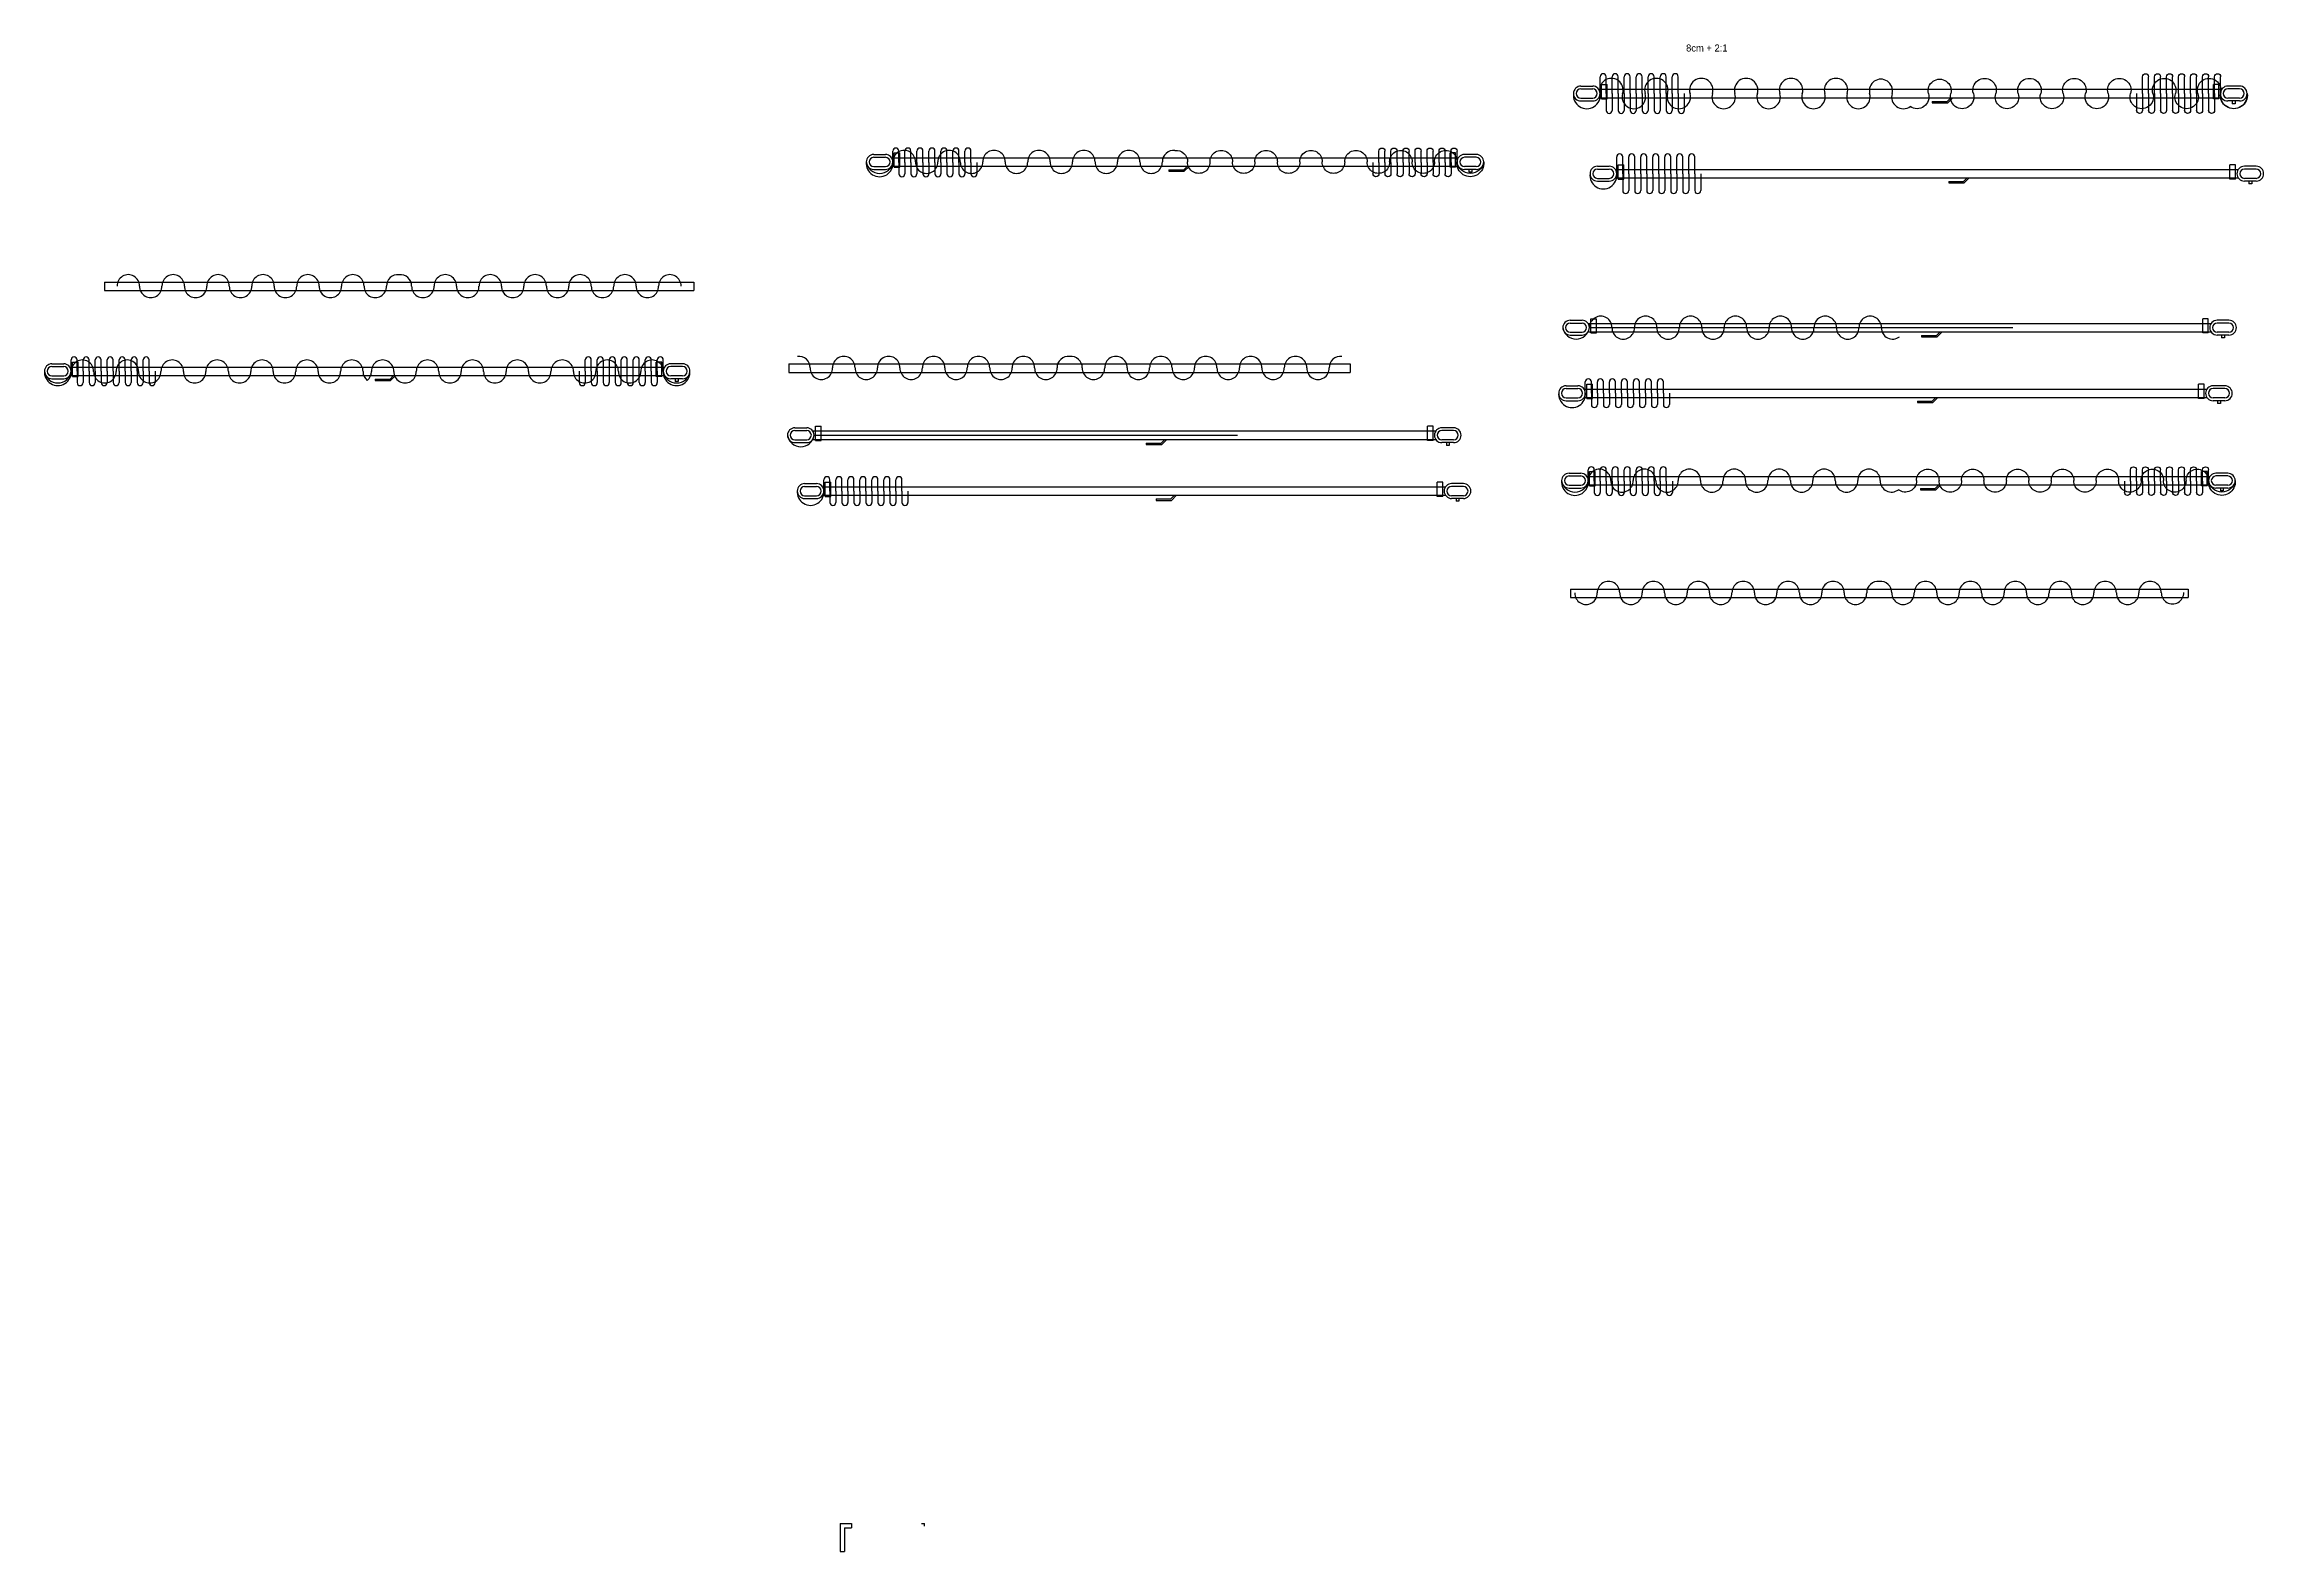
# Model space of a CAD drawing. Header units: millimetres. Extents: x -191 to 6553, y -2393 to 721.
# Drawn here: x -191 to 600, y -20 to 517 of the extents above; entities that cross this region are included whole.
import ezdxf

# ---------------------------------------------------------------- set-up
doc = ezdxf.new("R2010")
doc.units = ezdxf.units.MM

# ---------------------------------------------------------------- blocks, each defined once
blk = doc.blocks.new('Z$W@#11703')
for p, q in [((2.65, 6.3), (6.85, 6.3)), ((2.65, 5.3), (6.85, 5.3)), ((2.65, 2), (6.85, 2)), ((2.65, 1), (6.85, 1)), ((9.03, 5.15), (230.97, 5.15)), ((9.03, 2.15), (230.97, 2.15)), ((10, 1.75), (10, 6.85)), ((10, 6.85), (12, 6.85)), ((10, 1.75), (12, 1.75)), ((12, 1.75), (12, 6.85)), ((127.85, 0.85), (133.12, 0.85)), ((127.85, 0.85), (127.85, 0.35)), ((127.85, 0.35), (133.33, 0.35)), ((133.12, 0.85), (134.42, 2.15)), ((133.33, 0.35), (135.13, 2.15)), ((228, 1.75), (228, 6.85)), ((230, 6.85), (228, 6.85)), ((230, 1.75), (228, 1.75)), ((230, 1.75), (230, 6.85)), ((237.35, 6.3), (233.15, 6.3)), ((237.35, 5.3), (233.15, 5.3)), ((237.35, 2), (233.15, 2)), ((237.35, 1), (233.15, 1)), ((234.75, 1), (234.75, 0)), ((235.75, 0), (234.75, 0)), ((235.75, 1), (235.75, 0))]:
    blk.add_line(p, q)
for centre, radius, start, end in [((2.65, 3.65), 2.65, 90, 270), ((2.65, 3.65), 1.65, 90, 270), ((6.85, 3.65), 2.65, 270, 90), ((6.85, 3.65), 1.65, 270, 90), ((233.15, 3.65), 2.65, 90, 270), ((233.15, 3.65), 1.65, 90, 270), ((237.35, 3.65), 2.65, 270, 90), ((237.35, 3.65), 1.65, 270, 90)]:
    blk.add_arc(centre, radius, start, end)
blk = doc.blocks.new('Z$W@#20927')
for p, q in [((2.65, 6.3), (6.85, 6.3)), ((2.65, 5.3), (6.85, 5.3)), ((2.65, 2), (6.85, 2)), ((2.65, 1), (6.85, 1)), ((9.03, 5.15), (230.97, 5.15)), ((9.03, 2.15), (230.97, 2.15)), ((10, 1.75), (10, 6.85)), ((10, 6.85), (12, 6.85)), ((10, 1.75), (12, 1.75)), ((12, 1.75), (12, 6.85)), ((127.85, 0.85), (133.12, 0.85)), ((127.85, 0.85), (127.85, 0.35)), ((127.85, 0.35), (133.33, 0.35)), ((133.12, 0.85), (134.42, 2.15)), ((133.33, 0.35), (135.13, 2.15)), ((228, 1.75), (228, 6.85)), ((230, 6.85), (228, 6.85)), ((230, 1.75), (228, 1.75)), ((230, 1.75), (230, 6.85)), ((237.35, 6.3), (233.15, 6.3)), ((237.35, 5.3), (233.15, 5.3)), ((237.35, 2), (233.15, 2)), ((237.35, 1), (233.15, 1)), ((234.75, 1), (234.75, 0)), ((235.75, 0), (234.75, 0)), ((235.75, 1), (235.75, 0))]:
    blk.add_line(p, q)
for centre, radius, start, end in [((2.65, 3.65), 2.65, 90, 270), ((2.65, 3.65), 1.65, 90, 270), ((6.85, 3.65), 2.65, 270, 90), ((6.85, 3.65), 1.65, 270, 90), ((233.15, 3.65), 2.65, 90, 270), ((233.15, 3.65), 1.65, 90, 270), ((237.35, 3.65), 2.65, 270, 90), ((237.35, 3.65), 1.65, 270, 90)]:
    blk.add_arc(centre, radius, start, end)
blk = doc.blocks.new('Z$W@#32586')
for centre, radius, start, end in [((13.56, 6.62), 4.18, 343.05771, 196.94229), ((29.56, 6.62), 4.18, 343.05771, 196.94229), ((45.56, 6.62), 4.18, 343.05771, 196.94229), ((61.56, 6.62), 4.18, 343.05771, 196.94229), ((77.56, 6.62), 4.18, 343.05771, 196.94229), ((93.56, 6.62), 4.18, 343.05771, 196.94229), ((109.56, 6.38), 4.12, 346.21515, 193.78485), ((4.8, 4.8), 4.8, 172.78526, 7.21474), ((21.56, 4.18), 4.18, 163.05771, 16.94229), ((37.56, 4.18), 4.18, 163.05771, 16.94229), ((53.56, 4.18), 4.18, 163.05771, 16.94229), ((69.56, 4.18), 4.18, 163.05771, 16.94229), ((85.56, 4.18), 4.18, 163.05771, 16.94229), ((101.56, 4.18), 4.18, 163.05771, 16.94229), ((117.56, 4.18), 4.18, 163.05771, 306.3932)]:
    blk.add_arc(centre, radius, start, end)
blk = doc.blocks.new('Z$W@#9976')
for p, q in [((9.54, 7.07), (9.54, 13.07)), ((11.68, 7.07), (11.68, 13.07)), ((13.82, 7.07), (13.82, 13.07)), ((15.96, 7.07), (15.96, 13.07)), ((18.1, 7.07), (18.1, 13.07)), ((20.24, 7.07), (20.24, 13.07)), ((22.38, 7.07), (22.38, 13.07)), ((24.52, 7.07), (24.52, 13.07)), ((26.66, 7.07), (26.66, 13.07)), ((28.8, 7.07), (28.8, 13.07)), ((30.94, 7.07), (30.94, 13.07)), ((33.08, 7.07), (33.08, 13.07)), ((35.22, 7.07), (35.22, 13.07)), ((37.36, 7.07), (37.36, 13.07)), ((11.68, 7.07), (11.68, 1.07)), ((13.82, 7.07), (13.82, 1.07)), ((15.96, 7.07), (15.96, 1.07)), ((18.1, 7.07), (18.1, 1.07)), ((20.24, 7.07), (20.24, 1.07)), ((22.38, 7.07), (22.38, 1.07)), ((24.52, 7.07), (24.52, 1.07)), ((26.66, 7.07), (26.66, 1.07)), ((28.8, 7.07), (28.8, 1.07)), ((30.94, 7.07), (30.94, 1.07)), ((33.08, 7.07), (33.08, 1.07)), ((35.22, 7.07), (35.22, 1.07)), ((37.36, 7.07), (37.36, 1.07)), ((39.5, 7.07), (39.5, 1.07))]:
    blk.add_line(p, q)
for centre, radius, start, end in [((10.61, 13.07), 1.07, 0, 180), ((14.89, 13.07), 1.07, 0, 180), ((19.17, 13.07), 1.07, 0, 180), ((23.45, 13.07), 1.07, 0, 180), ((27.73, 13.07), 1.07, 0, 180), ((32.01, 13.07), 1.07, 0, 180), ((36.29, 13.07), 1.07, 0, 180), ((4.8, 6.47), 4.8, 172.78526, 7.21474), ((12.75, 1.07), 1.07, 180, 0), ((17.03, 1.07), 1.07, 180, 0), ((21.31, 1.07), 1.07, 180, 0), ((25.59, 1.07), 1.07, 180, 0), ((29.87, 1.07), 1.07, 180, 0), ((34.15, 1.07), 1.07, 180, 0), ((38.43, 1.07), 1.07, 180, 0)]:
    blk.add_arc(centre, radius, start, end)
blk = doc.blocks.new('Z$W@#30673')
for p, q in [((2.65, 6.3), (6.85, 6.3)), ((2.65, 5.3), (6.85, 5.3)), ((2.65, 2), (6.85, 2)), ((2.65, 1), (6.85, 1)), ((9.03, 5.15), (230.97, 5.15)), ((9.03, 2.15), (230.97, 2.15)), ((10, 1.75), (10, 6.85)), ((10, 6.85), (12, 6.85)), ((10, 1.75), (12, 1.75)), ((12, 1.75), (12, 6.85)), ((127.85, 0.85), (133.12, 0.85)), ((127.85, 0.85), (127.85, 0.35)), ((127.85, 0.35), (133.33, 0.35)), ((133.12, 0.85), (134.42, 2.15)), ((133.33, 0.35), (135.13, 2.15)), ((228, 1.75), (228, 6.85)), ((230, 6.85), (228, 6.85)), ((230, 1.75), (228, 1.75)), ((230, 1.75), (230, 6.85)), ((237.35, 6.3), (233.15, 6.3)), ((237.35, 5.3), (233.15, 5.3)), ((237.35, 2), (233.15, 2)), ((237.35, 1), (233.15, 1)), ((234.75, 1), (234.75, 0)), ((235.75, 0), (234.75, 0)), ((235.75, 1), (235.75, 0))]:
    blk.add_line(p, q)
for centre, radius, start, end in [((2.65, 3.65), 2.65, 90, 270), ((2.65, 3.65), 1.65, 90, 270), ((6.85, 3.65), 2.65, 270, 90), ((6.85, 3.65), 1.65, 270, 90), ((233.15, 3.65), 2.65, 90, 270), ((233.15, 3.65), 1.65, 90, 270), ((237.35, 3.65), 2.65, 270, 90), ((237.35, 3.65), 1.65, 270, 90)]:
    blk.add_arc(centre, radius, start, end)
blk = doc.blocks.new('Z$W@#1545')
for centre, radius, start, end in [((13.52, 4.19), 4, 358.66859, 181.33141), ((29.52, 4.19), 4, 358.66859, 181.33141), ((45.52, 4.19), 4, 358.66859, 181.33141), ((61.52, 4.19), 4, 358.66859, 181.33141), ((77.52, 4.19), 4, 358.66859, 181.33141), ((93.52, 4.19), 4, 358.66859, 181.33141), ((109.52, 4.19), 4, 358.66859, 181.33141), ((4.76, 4.81), 4.81, 188.59698, 351.40302), ((21.52, 4), 4, 178.66859, 1.33141), ((37.52, 4), 4, 178.66859, 1.33141), ((53.52, 4), 4, 178.66859, 1.33141), ((69.52, 4), 4, 178.66859, 1.33141), ((85.52, 4), 4, 178.66859, 1.33141), ((101.52, 4), 4, 178.66859, 1.33141), ((117.52, 4), 4, 178.66859, 308.30191)]:
    blk.add_arc(centre, radius, start, end)
blk = doc.blocks.new('Z$W@#17338')
for p, q in [((9.52, 5.1), (9.52, 9.13)), ((11.66, 5.1), (11.66, 9.13)), ((13.8, 5.1), (13.8, 9.13)), ((15.94, 5.1), (15.94, 9.13)), ((18.08, 5.1), (18.08, 9.13)), ((20.22, 5.1), (20.22, 9.13)), ((22.36, 5.1), (22.36, 9.13)), ((24.5, 5.1), (24.5, 9.13)), ((26.64, 5.1), (26.64, 9.13)), ((28.78, 5.1), (28.78, 9.13)), ((30.92, 5.1), (30.92, 9.13)), ((33.06, 5.1), (33.06, 9.13)), ((35.2, 5.1), (35.2, 9.13)), ((37.34, 5.1), (37.34, 9.13)), ((11.66, 5.1), (11.66, 1.07)), ((13.8, 5.1), (13.8, 1.07)), ((15.94, 5.1), (15.94, 1.07)), ((18.08, 5.1), (18.08, 1.07)), ((20.22, 5.1), (20.22, 1.07)), ((22.36, 5.1), (22.36, 1.07)), ((24.5, 5.1), (24.5, 1.07)), ((26.64, 5.1), (26.64, 1.07)), ((28.78, 5.1), (28.78, 1.07)), ((30.92, 5.1), (30.92, 1.07)), ((33.06, 5.1), (33.06, 1.07)), ((35.2, 5.1), (35.2, 1.07)), ((37.34, 5.1), (37.34, 1.07)), ((39.48, 5.1), (39.48, 1.07))]:
    blk.add_line(p, q)
for centre, radius, start, end in [((10.59, 9.13), 1.07, 0, 180), ((14.87, 9.13), 1.07, 0, 180), ((19.15, 9.13), 1.07, 0, 180), ((23.43, 9.13), 1.07, 0, 180), ((27.71, 9.13), 1.07, 0, 180), ((31.99, 9.13), 1.07, 0, 180), ((36.27, 9.13), 1.07, 0, 180), ((4.78, 4.78), 4.78, 174.21232, 5.78768), ((12.73, 1.07), 1.07, 180, 0), ((17.01, 1.07), 1.07, 180, 0), ((21.29, 1.07), 1.07, 180, 0), ((25.57, 1.07), 1.07, 180, 0), ((29.85, 1.07), 1.07, 180, 0), ((34.13, 1.07), 1.07, 180, 0), ((38.41, 1.07), 1.07, 180, 0)]:
    blk.add_arc(centre, radius, start, end)
blk = doc.blocks.new('Z$W@#32459')
for p, q in [((2.65, 6.3), (6.85, 6.3)), ((2.65, 5.3), (6.85, 5.3)), ((2.65, 2), (6.85, 2)), ((2.65, 1), (6.85, 1)), ((9.03, 5.15), (210.97, 5.15)), ((9.03, 2.15), (210.97, 2.15)), ((10, 1.75), (10, 6.85)), ((10, 6.85), (12, 6.85)), ((10, 1.75), (12, 1.75)), ((12, 1.75), (12, 6.85)), ((107.85, 0.85), (113.12, 0.85)), ((107.85, 0.85), (107.85, 0.35)), ((107.85, 0.35), (113.33, 0.35)), ((113.12, 0.85), (114.42, 2.15)), ((113.33, 0.35), (115.13, 2.15)), ((208, 1.75), (208, 6.85)), ((210, 6.85), (208, 6.85)), ((210, 1.75), (208, 1.75)), ((210, 1.75), (210, 6.85)), ((217.35, 6.3), (213.15, 6.3)), ((217.35, 5.3), (213.15, 5.3)), ((217.35, 2), (213.15, 2)), ((217.35, 1), (213.15, 1)), ((214.75, 1), (214.75, 0)), ((215.75, 0), (214.75, 0)), ((215.75, 1), (215.75, 0))]:
    blk.add_line(p, q)
for centre, radius, start, end in [((2.65, 3.65), 2.65, 90, 270), ((2.65, 3.65), 1.65, 90, 270), ((6.85, 3.65), 2.65, 270, 90), ((6.85, 3.65), 1.65, 270, 90), ((213.15, 3.65), 2.65, 90, 270), ((213.15, 3.65), 1.65, 90, 270), ((217.35, 3.65), 2.65, 270, 90), ((217.35, 3.65), 1.65, 270, 90)]:
    blk.add_arc(centre, radius, start, end)
blk = doc.blocks.new('Z$W@#17954')
for centre, radius, start, end in [((13.52, 4.19), 4, 358.66859, 181.33141), ((29.52, 4.19), 4, 358.66859, 181.33141), ((45.52, 4.19), 4, 358.66859, 181.33141), ((61.52, 4.19), 4, 358.66859, 181.33141), ((77.52, 4.19), 4, 358.66859, 181.33141), ((93.52, 4.19), 4, 358.66859, 181.33141), ((109.52, 4.19), 4, 83.11135, 181.33141), ((4.76, 4.81), 4.81, 188.59698, 351.40302), ((21.52, 4), 4, 178.66859, 1.33141), ((37.52, 4), 4, 178.66859, 1.33141), ((53.52, 4), 4, 178.66859, 1.33141), ((69.52, 4), 4, 178.66859, 1.33141), ((85.52, 4), 4, 178.66859, 1.33141), ((101.52, 4), 4, 178.66859, 1.33141)]:
    blk.add_arc(centre, radius, start, end)
blk = doc.blocks.new('Z$W@#15701')
for p, q in [((8.29, 13.15), (8.29, 17.18)), ((10.43, 13.15), (10.43, 17.18)), ((12.57, 13.15), (12.57, 17.18)), ((14.71, 13.15), (14.71, 17.18)), ((16.85, 13.15), (16.85, 17.18)), ((18.99, 13.15), (18.99, 17.18)), ((21.13, 13.15), (21.13, 17.18)), ((23.27, 13.15), (23.27, 17.18)), ((25.41, 13.15), (25.41, 17.18)), ((27.55, 13.15), (27.55, 17.18)), ((29.69, 13.15), (29.69, 17.18)), ((31.83, 13.15), (31.83, 17.18)), ((33.97, 13.15), (33.97, 17.18)), ((36.11, 13.15), (36.11, 17.18)), ((10.43, 13.15), (10.43, 9.12)), ((12.57, 13.15), (12.57, 9.12)), ((14.71, 13.15), (14.71, 9.12)), ((16.85, 13.15), (16.85, 9.12)), ((18.99, 13.15), (18.99, 9.12)), ((21.13, 13.15), (21.13, 9.12)), ((23.27, 13.15), (23.27, 9.12)), ((25.41, 13.15), (25.41, 9.12)), ((27.55, 13.15), (27.55, 9.12)), ((29.69, 13.15), (29.69, 9.12)), ((31.83, 13.15), (31.83, 9.12)), ((33.97, 13.15), (33.97, 9.12)), ((36.11, 13.15), (36.11, 9.12)), ((38.25, 13.15), (38.25, 9.12))]:
    blk.add_line(p, q)
for centre, radius, start, end in [((9.36, 17.18), 1.07, 0, 180), ((13.64, 17.18), 1.07, 0, 180), ((17.92, 17.18), 1.07, 0, 180), ((22.2, 17.18), 1.07, 0, 180), ((26.48, 17.18), 1.07, 0, 180), ((30.76, 17.18), 1.07, 0, 180), ((35.04, 17.18), 1.07, 0, 180), ((3.56, 12.83), 4.78, 174.21232, 5.78768), ((11.5, 9.12), 1.07, 180, 0), ((15.78, 9.12), 1.07, 180, 0), ((20.06, 9.12), 1.07, 180, 0), ((24.34, 9.12), 1.07, 180, 0), ((28.62, 9.12), 1.07, 180, 0), ((32.9, 9.12), 1.07, 180, 0), ((37.18, 9.12), 1.07, 180, 0)]:
    blk.add_arc(centre, radius, start, end)
blk = doc.blocks.new('Z$W@#4203')
for p, q in [((2.65, 6.3), (6.85, 6.3)), ((2.65, 5.3), (6.85, 5.3)), ((2.65, 2), (6.85, 2)), ((2.65, 1), (6.85, 1)), ((9.03, 5.15), (220.97, 5.15)), ((9.03, 2.15), (220.97, 2.15)), ((10, 1.75), (10, 6.85)), ((10, 6.85), (12, 6.85)), ((10, 1.75), (12, 1.75)), ((12, 1.75), (12, 6.85)), ((117.85, 0.85), (123.12, 0.85)), ((117.85, 0.85), (117.85, 0.35)), ((117.85, 0.35), (123.33, 0.35)), ((123.12, 0.85), (124.42, 2.15)), ((123.33, 0.35), (125.13, 2.15)), ((218, 1.75), (218, 6.85)), ((220, 6.85), (218, 6.85)), ((220, 1.75), (218, 1.75)), ((220, 1.75), (220, 6.85)), ((227.35, 6.3), (223.15, 6.3)), ((227.35, 5.3), (223.15, 5.3)), ((227.35, 2), (223.15, 2)), ((227.35, 1), (223.15, 1)), ((224.75, 1), (224.75, 0)), ((225.75, 0), (224.75, 0)), ((225.75, 1), (225.75, 0))]:
    blk.add_line(p, q)
for centre, radius, start, end in [((2.65, 3.65), 2.65, 90, 270), ((2.65, 3.65), 1.65, 90, 270), ((6.85, 3.65), 2.65, 270, 90), ((6.85, 3.65), 1.65, 270, 90), ((223.15, 3.65), 2.65, 90, 270), ((223.15, 3.65), 1.65, 90, 270), ((227.35, 3.65), 2.65, 270, 90), ((227.35, 3.65), 1.65, 270, 90)]:
    blk.add_arc(centre, radius, start, end)

msp = doc.modelspace()

# ---------------------------------------------------------------- linework, layer by layer
for p, q in [((369.07, 470.73), (369.07, 476.73)), ((371.21, 470.73), (371.21, 476.73)), ((373.35, 470.73), (373.35, 476.73)), ((375.49, 470.73), (375.49, 476.73)), ((377.63, 470.73), (377.63, 476.73)), ((379.77, 470.73), (379.77, 476.73)), ((381.91, 470.73), (381.91, 476.73)), ((384.05, 470.73), (384.05, 476.73)), ((386.19, 470.73), (386.19, 476.73)), ((388.33, 470.73), (388.33, 476.73)), ((390.47, 470.73), (390.47, 476.73)), ((392.61, 470.73), (392.61, 476.73)), ((394.75, 470.73), (394.75, 476.73)), ((396.89, 470.73), (396.89, 476.73)), ((371.21, 470.73), (371.21, 464.73)), ((373.35, 470.73), (373.35, 464.73)), ((375.49, 470.73), (375.49, 464.73)), ((377.63, 470.73), (377.63, 464.73)), ((379.77, 470.73), (379.77, 464.73)), ((381.91, 470.73), (381.91, 464.73)), ((384.05, 470.73), (384.05, 464.73)), ((386.19, 470.73), (386.19, 464.73)), ((388.33, 470.73), (388.33, 464.73)), ((390.47, 470.73), (390.47, 464.73)), ((392.61, 470.73), (392.61, 464.73)), ((394.75, 470.73), (394.75, 464.73)), ((396.89, 470.73), (396.89, 464.73)), ((399.03, 470.73), (399.03, 464.73)), ((-169.76, 432.1), (40.24, 432.1)), ((-169.76, 432.1), (-169.76, 429.1)), ((-169.76, 429.1), (40.24, 429.1)), ((40.24, 432.1), (40.24, 429.1)), ((359.37, 415.9), (510.23, 415.9)), ((-181.61, 400.37), (-181.61, 404.4)), ((-179.47, 400.37), (-179.47, 404.4)), ((-177.33, 400.37), (-177.33, 404.4)), ((-175.19, 400.37), (-175.19, 404.4)), ((-173.05, 400.37), (-173.05, 404.4)), ((-170.91, 400.37), (-170.91, 404.4)), ((-168.77, 400.37), (-168.77, 404.4)), ((-166.63, 400.37), (-166.63, 404.4)), ((-164.49, 400.37), (-164.49, 404.4)), ((-162.35, 400.37), (-162.35, 404.4)), ((-160.21, 400.37), (-160.21, 404.4)), ((-158.07, 400.37), (-158.07, 404.4)), ((-155.93, 400.37), (-155.93, 404.4)), ((-153.79, 400.37), (-153.79, 404.4)), ((1.57, 400.37), (1.57, 404.4)), ((3.71, 400.37), (3.71, 404.4)), ((5.85, 400.37), (5.85, 404.4)), ((7.99, 404.4), (7.99, 396.34)), ((10.13, 404.4), (10.13, 396.34)), ((12.27, 404.4), (12.27, 396.34)), ((14.41, 396.34), (14.41, 404.4)), ((16.55, 396.34), (16.55, 404.4)), ((18.69, 396.34), (18.69, 404.4)), ((20.83, 396.34), (20.83, 404.4)), ((22.97, 400.37), (22.97, 404.4)), ((25.11, 400.37), (25.11, 404.4)), ((27.25, 400.37), (27.25, 404.4)), ((29.39, 400.37), (29.39, 404.4)), ((-179.47, 400.37), (-179.47, 396.34)), ((-177.33, 400.37), (-177.33, 396.34)), ((-175.19, 400.37), (-175.19, 396.34)), ((-173.05, 400.37), (-173.05, 396.34)), ((-170.91, 400.37), (-170.91, 396.34)), ((-168.77, 400.37), (-168.77, 396.34)), ((-166.63, 400.37), (-166.63, 396.34)), ((-164.49, 400.37), (-164.49, 396.34)), ((-162.35, 400.37), (-162.35, 396.34)), ((-160.21, 400.37), (-160.21, 396.34)), ((-158.07, 400.37), (-158.07, 396.34)), ((-155.93, 400.37), (-155.93, 396.34)), ((-153.79, 400.37), (-153.79, 396.34)), ((-151.65, 400.37), (-151.65, 396.34)), ((-0.57, 400.37), (-0.57, 396.34)), ((1.57, 400.37), (1.57, 396.34)), ((3.71, 400.37), (3.71, 396.34)), ((5.85, 400.37), (5.85, 396.34)), ((22.97, 400.37), (22.97, 396.34)), ((25.11, 400.37), (25.11, 396.34)), ((27.25, 400.37), (27.25, 396.34)), ((74.17, 402.96), (274.17, 402.96)), ((74.17, 402.96), (74.17, 399.96)), ((74.17, 399.96), (274.17, 399.96)), ((274.17, 402.96), (274.17, 399.96)), ((357.9, 392.54), (357.9, 396.57)), ((360.04, 392.54), (360.04, 396.57)), ((362.18, 392.54), (362.18, 396.57)), ((364.32, 392.54), (364.32, 396.57)), ((366.46, 392.54), (366.46, 396.57)), ((368.6, 392.54), (368.6, 396.57)), ((370.74, 392.54), (370.74, 396.57)), ((372.88, 392.54), (372.88, 396.57)), ((375.02, 392.54), (375.02, 396.57)), ((377.16, 392.54), (377.16, 396.57)), ((379.3, 392.54), (379.3, 396.57)), ((381.44, 392.54), (381.44, 396.57)), ((383.58, 392.54), (383.58, 396.57)), ((385.72, 392.54), (385.72, 396.57)), ((360.04, 392.54), (360.04, 388.51)), ((362.18, 392.54), (362.18, 388.51)), ((364.32, 392.54), (364.32, 388.51)), ((366.46, 392.54), (366.46, 388.51)), ((368.6, 392.54), (368.6, 388.51)), ((370.74, 392.54), (370.74, 388.51)), ((372.88, 392.54), (372.88, 388.51)), ((375.02, 392.54), (375.02, 388.51)), ((377.16, 392.54), (377.16, 388.51)), ((379.3, 392.54), (379.3, 388.51)), ((381.44, 392.54), (381.44, 388.51)), ((383.58, 392.54), (383.58, 388.51)), ((385.72, 392.54), (385.72, 388.51)), ((387.86, 392.54), (387.86, 388.51)), ((83.13, 377.6), (234, 377.6)), ((86.6, 357.7), (86.6, 361.73)), ((88.74, 357.7), (88.74, 361.73)), ((88.74, 357.7), (88.74, 353.67)), ((90.88, 357.7), (90.88, 361.73)), ((90.88, 357.7), (90.88, 353.67)), ((93.02, 357.7), (93.02, 361.73)), ((93.02, 357.7), (93.02, 353.67)), ((95.16, 357.7), (95.16, 361.73)), ((95.16, 357.7), (95.16, 353.67)), ((97.3, 357.7), (97.3, 361.73)), ((97.3, 357.7), (97.3, 353.67)), ((99.44, 357.7), (99.44, 361.73)), ((99.44, 357.7), (99.44, 353.67)), ((101.58, 357.7), (101.58, 361.73)), ((101.58, 357.7), (101.58, 353.67)), ((103.72, 357.7), (103.72, 361.73)), ((103.72, 357.7), (103.72, 353.67)), ((105.86, 357.7), (105.86, 361.73)), ((105.86, 357.7), (105.86, 353.67)), ((108, 357.7), (108, 361.73)), ((108, 357.7), (108, 353.67)), ((110.14, 357.7), (110.14, 361.73)), ((110.14, 357.7), (110.14, 353.67)), ((112.28, 357.7), (112.28, 361.73)), ((112.28, 357.7), (112.28, 353.67)), ((114.42, 357.7), (114.42, 361.73)), ((114.42, 357.7), (114.42, 353.67)), ((116.56, 357.7), (116.56, 353.67)), ((352.63, 322.82), (572.63, 322.82)), ((352.63, 322.82), (352.63, 319.82)), ((352.63, 319.82), (572.63, 319.82)), ((572.63, 322.82), (572.63, 319.82)), ((92.43, -10.01), (92.43, -20.01)), ((92.43, -10.01), (96.43, -10.01)), ((93.93, -11.51), (93.93, -20.01)), ((93.93, -11.51), (96.43, -11.51)), ((96.43, -10.01), (96.43, -11.51)), ((121.43, -10.01), (122.43, -10.01)), ((122.43, -11.01), (122.43, -10.01)), ((92.43, -20.01), (93.93, -20.01))]:
    msp.add_line(p, q)
for centre, radius, start, end in [((370.14, 476.73), 1.07, 0, 180), ((374.42, 476.73), 1.07, 0, 180), ((378.7, 476.73), 1.07, 0, 180), ((382.98, 476.73), 1.07, 0, 180), ((387.26, 476.73), 1.07, 0, 180), ((391.54, 476.73), 1.07, 0, 180), ((395.82, 476.73), 1.07, 0, 180), ((364.33, 470.13), 4.8, 172.78526, 7.21474), ((372.28, 464.73), 1.07, 180, 0), ((376.56, 464.73), 1.07, 180, 0), ((380.84, 464.73), 1.07, 180, 0), ((385.12, 464.73), 1.07, 180, 0), ((389.4, 464.73), 1.07, 180, 0), ((393.68, 464.73), 1.07, 180, 0), ((397.96, 464.73), 1.07, 180, 0), ((-161.24, 430.79), 4, 358.66859, 181.33141), ((-153.24, 430.6), 4, 178.66859, 1.33141), ((-145.24, 430.79), 4, 358.66859, 181.33141), ((-137.24, 430.6), 4, 178.66859, 1.33141), ((-129.24, 430.79), 4, 358.66859, 181.33141), ((-121.24, 430.6), 4, 178.66859, 1.33141), ((-113.24, 430.79), 4, 358.66859, 181.33141), ((-105.24, 430.6), 4, 178.66859, 1.33141), ((-97.24, 430.79), 4, 358.66859, 181.33141), ((-89.24, 430.6), 4, 178.66859, 1.33141), ((-81.24, 430.79), 4, 358.66859, 181.33141), ((-73.24, 430.6), 4, 178.66859, 1.33141), ((-65.24, 430.79), 4, 83.11135, 181.33141), ((-64.28, 430.79), 4, 358.66859, 96.88865), ((-56.28, 430.6), 4, 178.66859, 1.33141), ((-48.28, 430.79), 4, 358.66859, 181.33141), ((-40.28, 430.6), 4, 178.66859, 1.33141), ((-32.28, 430.79), 4, 358.66859, 181.33141), ((-24.28, 430.6), 4, 178.66859, 1.33141), ((-16.28, 430.79), 4, 358.66859, 181.33141), ((-8.28, 430.6), 4, 178.66859, 1.33141), ((-0.28, 430.79), 4, 358.66859, 181.33141), ((7.72, 430.6), 4, 178.66859, 1.33141), ((15.72, 430.79), 4, 358.66859, 181.33141), ((23.72, 430.6), 4, 178.66859, 1.33141), ((31.72, 430.79), 4, 358.66859, 181.33141), ((363.39, 416), 4, 358.66859, 181.33141), ((379.39, 416), 4, 358.66859, 181.33141), ((395.39, 416), 4, 358.66859, 181.33141), ((411.39, 416), 4, 358.66859, 181.33141), ((427.39, 416), 4, 358.66859, 181.33141), ((443.39, 416), 4, 358.66859, 181.33141), ((459.39, 416), 4, 358.66859, 181.33141), ((354.63, 416.62), 4.81, 188.59698, 351.40302), ((371.39, 415.81), 4, 178.66859, 1.33141), ((387.39, 415.81), 4, 178.66859, 1.33141), ((403.39, 415.81), 4, 178.66859, 1.33141), ((419.39, 415.81), 4, 178.66859, 1.33141), ((435.39, 415.81), 4, 178.66859, 1.33141), ((451.39, 415.81), 4, 178.66859, 1.33141), ((467.39, 415.81), 4, 178.66859, 308.30191), ((-180.54, 404.4), 1.07, 0, 180), ((-177.59, 400.39), 4, 358.66859, 181.33141), ((-176.26, 404.4), 1.07, 0, 180), ((-171.98, 404.4), 1.07, 0, 180), ((-167.7, 404.4), 1.07, 0, 180), ((-161.59, 400.39), 4, 358.66859, 181.33141), ((-163.42, 404.4), 1.07, 0, 180), ((-159.14, 404.4), 1.07, 0, 180), ((-154.86, 404.4), 1.07, 0, 180), ((-145.59, 400.39), 4, 358.66859, 181.33141), ((-129.59, 400.39), 4, 358.66859, 181.33141), ((-113.59, 400.39), 4, 358.66859, 181.33141), ((-97.59, 400.39), 4, 358.66859, 181.33141), ((-81.59, 400.39), 4, 358.66859, 181.33141), ((-70.63, 400.39), 4, 358.66859, 181.33141), ((-54.63, 400.39), 4, 358.66859, 181.33141), ((-38.63, 400.39), 4, 358.66859, 181.33141), ((-22.63, 400.39), 4, 358.66859, 181.33141), ((-6.63, 400.39), 4, 358.66859, 181.33141), ((2.64, 404.4), 1.07, 0, 180), ((9.37, 400.39), 4, 358.66859, 181.33141), ((6.92, 404.4), 1.07, 0, 180), ((11.2, 404.4), 1.07, 0, 180), ((15.48, 404.4), 1.07, 0, 180), ((19.76, 404.4), 1.07, 0, 180), ((25.37, 400.39), 4, 358.66859, 181.33141), ((24.04, 404.4), 1.07, 0, 180), ((28.32, 404.4), 1.07, 0, 180), ((77.69, 401.65), 4, 358.66859, 97.45355), ((93.69, 401.65), 4, 358.66859, 181.33141), ((109.69, 401.65), 4, 358.66859, 181.33141), ((125.69, 401.65), 4, 358.66859, 181.33141), ((141.69, 401.65), 4, 358.66859, 181.33141), ((157.69, 401.65), 4, 358.66859, 181.33141), ((173.69, 401.65), 4, 83.11135, 181.33141), ((174.65, 401.65), 4, 358.66859, 96.88865), ((190.65, 401.65), 4, 358.66859, 181.33141), ((206.65, 401.65), 4, 358.66859, 181.33141), ((222.65, 401.65), 4, 358.66859, 181.33141), ((238.65, 401.65), 4, 358.66859, 181.33141), ((254.65, 401.65), 4, 358.66859, 181.33141), ((270.65, 401.65), 4, 82.54645, 181.33141), ((-186.35, 400.06), 4.78, 174.21232, 5.78768), ((-186.35, 401.02), 4.81, 188.59698, 351.40302), ((-178.4, 396.34), 1.07, 180, 0), ((-174.12, 396.34), 1.07, 180, 0), ((-169.59, 400.2), 4, 178.66859, 1.33141), ((-169.84, 396.34), 1.07, 180, 0), ((-165.56, 396.34), 1.07, 180, 0), ((-161.28, 396.34), 1.07, 180, 0), ((-157, 396.34), 1.07, 180, 0), ((-153.59, 400.2), 4, 178.66859, 1.33141), ((-152.72, 396.34), 1.07, 180, 0), ((-137.59, 400.2), 4, 178.66859, 1.33141), ((-121.59, 400.2), 4, 178.66859, 1.33141), ((-105.59, 400.2), 4, 178.66859, 1.33141), ((-89.59, 400.2), 4, 178.66859, 1.33141), ((-73.59, 400.2), 4, 178.66859, 230.94008), ((-78.63, 400.2), 4, 309.05992, 1.33141), ((-62.63, 400.2), 4, 178.66859, 1.33141), ((-46.63, 400.2), 4, 178.66859, 1.33141), ((-30.63, 400.2), 4, 178.66859, 1.33141), ((-14.63, 400.2), 4, 178.66859, 1.33141), ((1.37, 400.2), 4, 178.66859, 1.33141), ((0.5, 396.34), 1.07, 180, 0), ((4.78, 396.34), 1.07, 180, 0), ((9.06, 396.34), 1.07, 180, 0), ((13.34, 396.34), 1.07, 180, 0), ((17.37, 400.2), 4, 178.66859, 1.33141), ((17.62, 396.34), 1.07, 180, 0), ((21.9, 396.34), 1.07, 180, 0), ((26.18, 396.34), 1.07, 180, 0), ((34.12, 400.06), 4.78, 174.21232, 5.78768), ((34.13, 401.02), 4.81, 188.59698, 351.40302), ((85.69, 401.46), 4, 178.66859, 1.33141), ((101.69, 401.46), 4, 178.66859, 1.33141), ((117.69, 401.46), 4, 178.66859, 1.33141), ((133.69, 401.46), 4, 178.66859, 1.33141), ((149.69, 401.46), 4, 178.66859, 1.33141), ((165.69, 401.46), 4, 178.66859, 1.33141), ((182.65, 401.46), 4, 178.66859, 1.33141), ((198.65, 401.46), 4, 178.66859, 1.33141), ((214.65, 401.46), 4, 178.66859, 1.33141), ((230.65, 401.46), 4, 178.66859, 1.33141), ((246.65, 401.46), 4, 178.66859, 1.33141), ((262.65, 401.46), 4, 178.66859, 1.33141), ((358.97, 396.57), 1.07, 0, 180), ((363.25, 396.57), 1.07, 0, 180), ((367.53, 396.57), 1.07, 0, 180), ((371.81, 396.57), 1.07, 0, 180), ((376.09, 396.57), 1.07, 0, 180), ((380.37, 396.57), 1.07, 0, 180), ((384.65, 396.57), 1.07, 0, 180), ((353.17, 392.23), 4.78, 174.21232, 5.78768), ((361.11, 388.51), 1.07, 180, 0), ((365.39, 388.51), 1.07, 180, 0), ((369.67, 388.51), 1.07, 180, 0), ((373.95, 388.51), 1.07, 180, 0), ((378.23, 388.51), 1.07, 180, 0), ((382.51, 388.51), 1.07, 180, 0), ((386.79, 388.51), 1.07, 180, 0), ((78.39, 378.32), 4.81, 188.59698, 351.40302), ((81.86, 357.39), 4.78, 174.21232, 5.78768), ((87.67, 361.73), 1.07, 0, 180), ((91.95, 361.73), 1.07, 0, 180), ((96.23, 361.73), 1.07, 0, 180), ((100.51, 361.73), 1.07, 0, 180), ((104.79, 361.73), 1.07, 0, 180), ((109.07, 361.73), 1.07, 0, 180), ((113.35, 361.73), 1.07, 0, 180), ((89.81, 353.67), 1.07, 180, 0), ((94.09, 353.67), 1.07, 180, 0), ((98.37, 353.67), 1.07, 180, 0), ((102.65, 353.67), 1.07, 180, 0), ((106.93, 353.67), 1.07, 180, 0), ((111.21, 353.67), 1.07, 180, 0), ((115.49, 353.67), 1.07, 180, 0), ((366.15, 321.51), 4, 358.66859, 181.33141), ((382.15, 321.51), 4, 358.66859, 181.33141), ((398.15, 321.51), 4, 358.66859, 181.33141), ((414.15, 321.51), 4, 358.66859, 181.33141), ((430.15, 321.51), 4, 358.66859, 181.33141), ((446.15, 321.51), 4, 358.66859, 181.33141), ((462.15, 321.51), 4, 83.11135, 181.33141), ((463.11, 321.51), 4, 358.66859, 96.88865), ((479.11, 321.51), 4, 358.66859, 181.33141), ((495.11, 321.51), 4, 358.66859, 181.33141), ((511.11, 321.51), 4, 358.66859, 181.33141), ((527.11, 321.51), 4, 358.66859, 181.33141), ((543.11, 321.51), 4, 358.66859, 181.33141), ((559.11, 321.51), 4, 358.66859, 181.33141), ((358.15, 321.32), 4, 178.66859, 1.33141), ((374.15, 321.32), 4, 178.66859, 1.33141), ((390.15, 321.32), 4, 178.66859, 1.33141), ((406.15, 321.32), 4, 178.66859, 1.33141), ((422.15, 321.32), 4, 178.66859, 1.33141), ((438.15, 321.32), 4, 178.66859, 1.33141), ((454.15, 321.32), 4, 178.66859, 1.33141), ((471.11, 321.32), 4, 178.66859, 1.33141), ((487.11, 321.32), 4, 178.66859, 1.33141), ((503.11, 321.32), 4, 178.66859, 1.33141), ((519.11, 321.32), 4, 178.66859, 1.33141), ((535.11, 321.32), 4, 178.66859, 1.33141), ((551.11, 321.32), 4, 178.66859, 1.33141), ((567.11, 321.51), 4, 178.66859, 1.33141)]:
    msp.add_arc(centre, radius, start, end)

# ---------------------------------------------------------------- block references
for name, p in [('Z$W@#9976', (353.64, 492.22)), ('Z$W@#32586', (353.64, 493.89)), ('Z$W@#20927', (353.67, 495.64)), ('Z$W@#15701', (102.89, 461.61)), ('Z$W@#17954', (101.69, 470.83)), ('Z$W@#32459', (101.69, 471.27)), ('Z$W@#11703', (359.57, 467.08)), ('Z$W@#11703', (349.87, 412.25)), ('Z$W@#4203', (-191.11, 396.72)), ('Z$W@#20927', (348.4, 388.89)), ('Z$W@#11703', (73.63, 373.95)), ('Z$W@#17338', (349.42, 356.15)), ('Z$W@#1545', (349.44, 357.32)), ('Z$W@#30673', (349.44, 357.77)), ('Z$W@#20927', (77.1, 354.05))]:
    msp.add_blockref(name, p)
for name, p, xscale in [('Z$W@#9976', (593.79, 492.22), -1), ('Z$W@#32586', (593.71, 493.89), -1), ('Z$W@#17954', (321.69, 470.83), -0.9999999999999996), ('Z$W@#15701', (320.49, 461.61), -0.9999999999999996), ('Z$W@#1545', (589.44, 357.32), -0.9999999999999996), ('Z$W@#17338', (589.47, 356.15), -0.9999999999999996)]:
    msp.add_blockref(name, p, dxfattribs=dict(xscale=xscale))

# ---------------------------------------------------------------- texts
at = {"insert": (393.8, 516.75), "char_height": 2.5, "width": 82.6507, "attachment_point": 1}
msp.add_mtext('8cm + 2:1', dxfattribs=at)

doc.saveas('drawing.dxf')
